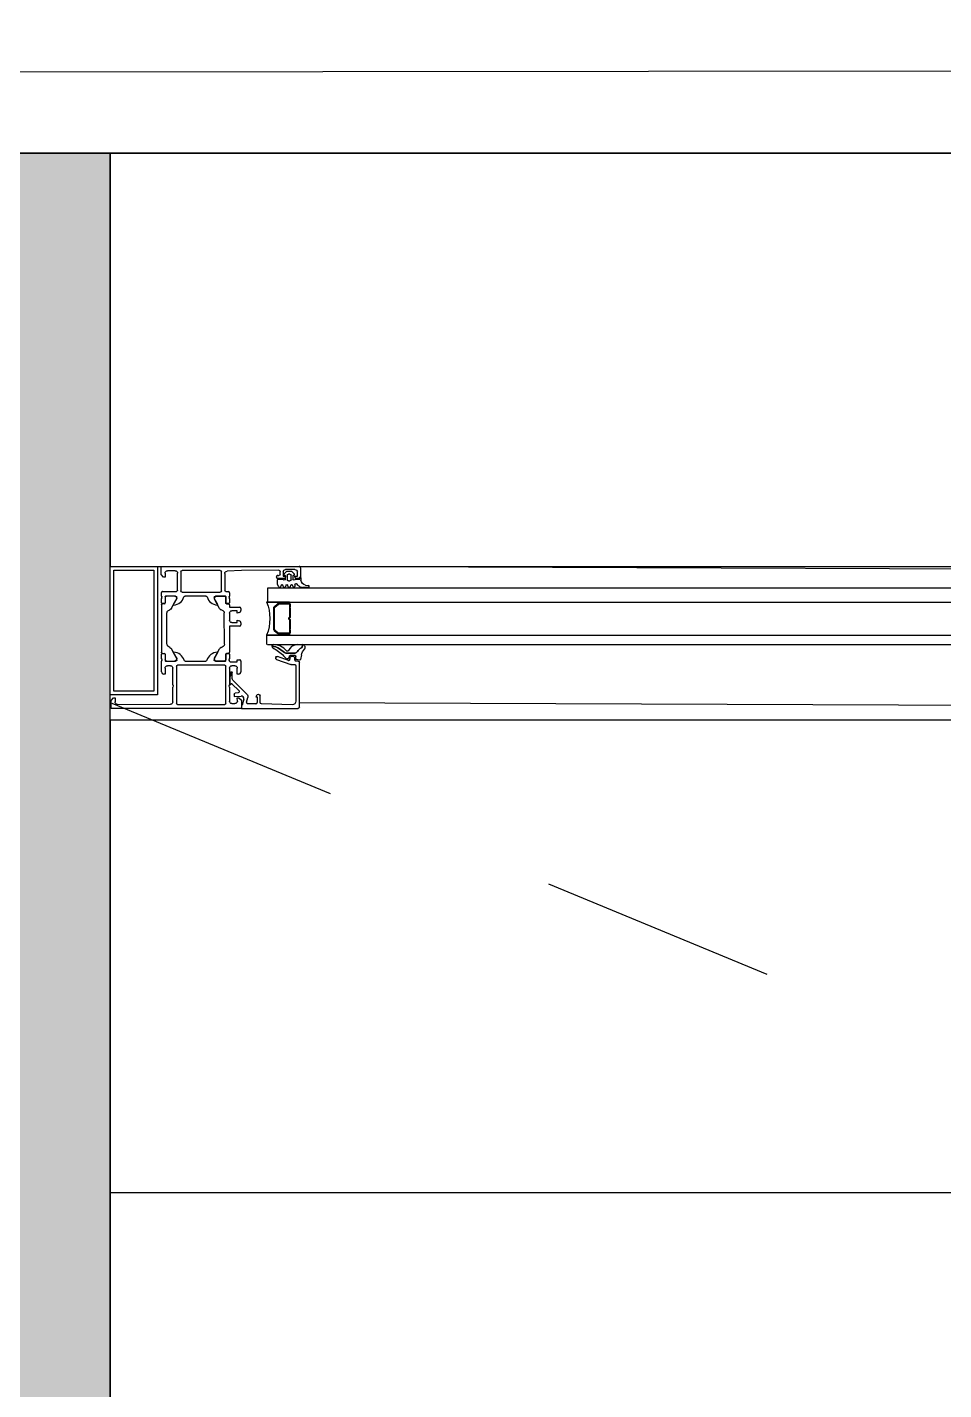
# Model space of a CAD drawing. Header units: metres. Extents: x 493 to 630, y -132 to -15.
# Drawn here: x 542.73 to 543.118, y -79.913 to -79.336 of the extents above; entities that cross this region are included whole.
import ezdxf

# ---------------------------------------------------------------- set-up
doc = ezdxf.new("R2010")
doc.units = ezdxf.units.M
doc.header["$MEASUREMENT"] = 0
doc.header["$PDMODE"] = 3
doc.linetypes.add('HIDDEN2', pattern=[0.1875, 0.125, -0.0625])
for name, color, linetype in [('a_caramida', 2, 'Continuous'), ('a_cote_50', 9, 'Continuous'), ('a_gipscarton', 41, 'Continuous'), ('a_pereti_hasuri', 253, 'Continuous'), ('a_punctat', 40, 'HIDDEN2'), ('a_sticla', 4, 'Continuous'), ('a_tamplarie_ferestre', 6, 'Continuous'), ('a_vederi', 74, 'Continuous'), ('a_vederi subtiri', 124, 'Continuous')]:
    doc.layers.add(name, color=color, linetype=linetype)
doc.layers.add('a_suprafete', color=7, linetype='Continuous', plot=False)
doc.styles.get("Standard").update_dxf_attribs({"font": 'ARIALN.TTF'})
doc.dimstyles.new('50 cote', dxfattribs={"dimtxt": 0.09, "dimasz": 0.06, "dimexe": 0, "dimexo": 0, "dimgap": 0.018, "dimtad": 1, "dimdec": 1, "dimlfac": 100, "dimrnd": 0.5, "dimdsep": 46, "dimtxsty": 'Standard', "dimblk": 'OBLIQUE', "dimcen": 0.00045, "dimclrd": 256, "dimclrt": 4, "dimadec": 1, "dimazin": 0, "dimtfac": 1, "dimtdec": 1, "dimtix": 1, "dimtofl": 0, "dimtmove": 0, "dimatfit": 3, "dimldrblk": 'OBLIQUE', "dimfxl": 0, "dimtolj": 1, "dimtzin": 0, "dimarcsym": 0})

# ---------------------------------------------------------------- blocks, each defined once
blk = doc.blocks.new('__4FAFA3F2_FC5C_44BB_A64D_ECB77A95FE74_')
at = {"layer": 'a_vederi subtiri'}
for p, q in [((-125.45, 67), (-125.45, 71)), ((-125.01, 71), (-125.01, 67)), ((-125.01, 66.81), (-125.01, 70.75)), ((-124.7, 66.81), (-124.7, 70.75)), ((-124.36, 71.5), (-123.26, 71.5)), ((-124.36, 71.14), (-119.03, 71.14)), ((-123.26, 71.5), (-123.04, 71.25)), ((-123.04, 71.25), (-122.83, 71.5)), ((-122.83, 71.5), (-118.89, 71.5)), ((-118.01, 71.5), (-114.08, 71.5)), ((-117.87, 71.14), (-112.54, 71.14)), ((-114.08, 71.5), (-113.86, 71.25)), ((-113.86, 71.25), (-113.64, 71.5)), ((-113.64, 71.5), (-112.54, 71.5)), ((-112.2, 70.75), (-112.2, 66.81)), ((-111.89, 67), (-111.89, 71)), ((-111.89, 70.75), (-111.89, 66.81)), ((-111.45, 71), (-111.45, 67)), ((-125.45, 61.5), (-125.45, 67)), ((-125.01, 67), (-125.01, 66.81)), ((-124.82, 66.28), (-123.45, 64.72)), ((-123.45, 64.72), (-124.82, 66.28)), ((-123.23, 64.97), (-124.6, 66.53)), ((-113.91, 64.86), (-122.99, 64.86)), ((-122.99, 64.5), (-113.91, 64.5)), ((-113.91, 64.5), (-122.99, 64.5)), ((-112.3, 66.53), (-113.67, 64.97)), ((-113.45, 64.72), (-112.08, 66.28)), ((-112.08, 66.28), (-113.45, 64.72)), ((-111.89, 66.81), (-111.89, 67)), ((-111.45, 67), (-111.45, 61.5))]:
    blk.add_line(p, q, dxfattribs=at)
at = {"layer": 'a_vederi subtiri', "extrusion": (2e-16, 2e-16, -1)}
for centre, radius, start, end in [((125.23, 71.03), 0.221, 352.37185, 187.62815), ((124.31, 70.79), 0.708, 356.44057, 85.93128), ((124.33, 70.77), 0.368, 356.44057, 85.93128), ((118.45, 71.68), 0.787, 223.03501, 316.96499), ((118.45, 71.76), 0.512, 210.75551, 329.24449), ((112.59, 70.79), 0.708, 94.06872, 183.55943), ((112.57, 70.77), 0.368, 94.06872, 183.55943), ((111.67, 71.03), 0.221, 352.37185, 187.62815), ((125.23, 66.97), 0.221, 172.37185, 7.62815), ((125.23, 66.97), 0.221, 172.37185, 7.62815), ((124.2, 66.8), 0.808, 319.63799, 0.51725), ((124.2, 66.8), 0.808, 319.63799, 0.51725), ((124.28, 66.81), 0.42, 319.63799, 0.51725), ((122.98, 65.12), 0.618, 270.77303, 319.8915), ((122.98, 65.12), 0.618, 270.77303, 319.8915), ((122.99, 65.18), 0.321, 270.77303, 319.8915), ((113.91, 65.18), 0.321, 220.1085, 269.22697), ((113.92, 65.12), 0.618, 220.1085, 269.22697), ((113.92, 65.12), 0.618, 220.1085, 269.22697), ((112.62, 66.81), 0.42, 179.48275, 220.36201), ((112.7, 66.8), 0.808, 179.48275, 220.36201), ((112.7, 66.8), 0.808, 179.48275, 220.36201), ((111.67, 66.97), 0.221, 172.37185, 7.62815), ((111.67, 66.97), 0.221, 172.37185, 7.62815), ((118.45, 44.3), 18.57, 67.85274, 112.14726)]:
    blk.add_arc(centre, radius, start, end, dxfattribs=at)
blk = doc.blocks.new('fvsdv')
at = {"layer": 'a_tamplarie_ferestre', "extrusion": (0, -1.5e-15, -1)}
blk.add_line((616.66148, -334.52871), (616.63741, -334.52871), dxfattribs=at)
at = {"layer": 'a_tamplarie_ferestre', "extrusion": (-2e-16, -2.00063e-16, -1)}
for points in [[(-616.63648, -334.46921), (-616.63648, -334.47321)], [(-616.69378, -334.47151), (-616.69378, -334.47321), (-616.69438, -334.47321), (-616.69548, -334.47211), (-616.69548, -334.46871), (-616.63698, -334.46871)], [(-616.63878, -334.47001), (-616.64278, -334.47001)], [(-616.64558, -334.47031), (-616.66148, -334.47031), (-616.66754, -334.47066)], [(-616.67038, -334.47031), (-616.68658, -334.47031)], [(-616.63698, -334.47371), (-616.63828, -334.47371)], [(-616.63878, -334.47321), (-616.63878, -334.47271), (-616.63778, -334.47271), (-616.63778, -334.47101)], [(-616.64378, -334.47101), (-616.64378, -334.47271), (-616.64278, -334.47271), (-616.64278, -334.47321)], [(-616.64328, -334.47371), (-616.64608, -334.47371)], [(-616.64508, -334.47201), (-616.64508, -334.47081)], [(-616.64608, -334.47251), (-616.64558, -334.47251)], [(-616.64658, -334.47321), (-616.64658, -334.47301)], [(-616.66848, -334.47166), (-616.66848, -334.47881)], [(-616.66988, -334.47901), (-616.66988, -334.47081)], [(-616.68708, -334.47081), (-616.68708, -334.47901)], [(-616.68848, -334.47871), (-616.68848, -334.47151)], [(-616.68948, -334.47051), (-616.69278, -334.47051)], [(-616.66648, -334.47981), (-616.66648, -334.48121)], [(-616.66668, -334.48149), (-616.66668, -334.48194)], [(-616.66798, -334.47931), (-616.66698, -334.47931)], [(-616.66806, -334.48409), (-616.66806, -334.48133)], [(-616.66809, -334.48172), (-616.66809, -334.48412)], [(-616.66818, -334.48121), (-616.67248, -334.48121)], [(-616.67207, -334.48122), (-616.66859, -334.48122)], [(-616.68658, -334.47951), (-616.67038, -334.47951)], [(-616.67298, -334.48171), (-616.67298, -334.48241), (-616.6716, -334.48481)], [(-616.67648, -334.48121), (-616.68528, -334.48121)], [(-616.69016, -334.48481), (-616.68878, -334.48241), (-616.68878, -334.48171)], [(-616.69478, -334.47921), (-616.68898, -334.47921)], [(-616.68928, -334.48121), (-616.69358, -334.48121)], [(-616.6897, -334.48122), (-616.69317, -334.48122)], [(-616.69367, -334.48172), (-616.69367, -334.48412)], [(-616.6937, -334.48133), (-616.6937, -334.48409)], [(-616.69508, -334.48194), (-616.69508, -334.48149)], [(-616.69528, -334.48121), (-616.69528, -334.47971)], [(-616.66168, -334.48641), (-616.66168, -334.48724)], [(-616.66648, -334.48492), (-616.66648, -334.48591), (-616.66218, -334.48591)], [(-616.66242, -334.48821), (-616.66318, -334.48841), (-616.66318, -334.48741), (-616.66548, -334.48741)], [(-616.66648, -334.48221), (-616.66648, -334.48409)], [(-616.66678, -334.48439), (-616.66776, -334.48439)], [(-616.66779, -334.48442), (-616.66698, -334.48442)], [(-616.66919, -334.48746), (-616.67008, -334.48696)], [(-616.67067, -334.48639), (-616.67277, -334.48275)], [(-616.69109, -334.48638), (-616.689, -334.48275)], [(-616.69258, -334.48746), (-616.69169, -334.48696)], [(-616.69397, -334.48442), (-616.69478, -334.48442)], [(-616.694, -334.48439), (-616.69498, -334.48439)], [(-616.69528, -334.48409), (-616.69528, -334.48221)], [(-616.69528, -334.48492), (-616.69528, -334.505)], [(-616.66168, -334.49258), (-616.66168, -334.49341)], [(-616.66548, -334.49241), (-616.66318, -334.49241), (-616.66318, -334.49141), (-616.66242, -334.49162)], [(-616.66648, -334.48841), (-616.66648, -334.49141)], [(-616.66868, -334.5016), (-616.66868, -334.48833)], [(-616.69308, -334.5016), (-616.69308, -334.48833)], [(-616.66218, -334.49391), (-616.66648, -334.49391), (-616.66648, -334.505)], [(-616.67008, -334.50297), (-616.66919, -334.50247)], [(-616.67277, -334.50717), (-616.67067, -334.50354)], [(-616.67175, -334.50492), (-616.67171, -334.50491)], [(-616.689, -334.50717), (-616.69109, -334.50354)], [(-616.69169, -334.50297), (-616.69258, -334.50246)], [(-616.66168, -334.50871), (-616.66168, -334.51321)], [(-616.66618, -334.50901), (-616.66318, -334.50901), (-616.66318, -334.50821), (-616.66218, -334.50821)], [(-616.66648, -334.50583), (-616.66648, -334.50771)], [(-616.66668, -334.50799), (-616.66668, -334.50844)], [(-616.66776, -334.50553), (-616.66678, -334.50553)], [(-616.66698, -334.5055), (-616.66779, -334.5055)], [(-616.66806, -334.50859), (-616.66806, -334.50583)], [(-616.66809, -334.5058), (-616.66809, -334.5082)], [(-616.67248, -334.50871), (-616.66818, -334.50871)], [(-616.66848, -334.51041), (-616.68848, -334.51041)], [(-616.66859, -334.5087), (-616.67207, -334.5087)], [(-616.67159, -334.50511), (-616.67298, -334.50751), (-616.67298, -334.50821)], [(-616.68526, -334.50871), (-616.67652, -334.50871)], [(-616.68878, -334.50821), (-616.68878, -334.50751), (-616.69016, -334.50512)], [(-616.69358, -334.50871), (-616.68928, -334.50871)], [(-616.69316, -334.5087), (-616.6897, -334.5087)], [(-616.69367, -334.5058), (-616.69367, -334.5082)], [(-616.6937, -334.50583), (-616.6937, -334.50859)], [(-616.69478, -334.5055), (-616.69397, -334.5055)], [(-616.69498, -334.50553), (-616.694, -334.50553)], [(-616.69508, -334.50844), (-616.69508, -334.50799)], [(-616.69528, -334.50771), (-616.69528, -334.50583)], [(-616.69528, -334.51321), (-616.69528, -334.50871)], [(-616.66268, -334.51421), (-616.66318, -334.51421), (-616.66318, -334.51171)], [(-616.66418, -334.51071), (-616.66548, -334.51071)], [(-616.66648, -334.51171), (-616.66648, -334.51871)], [(-616.66798, -334.52661), (-616.66798, -334.51091)], [(-616.68898, -334.51091), (-616.68898, -334.52661)], [(-616.69048, -334.51871), (-616.69048, -334.51171)], [(-616.69148, -334.51071), (-616.69278, -334.51071)], [(-616.69378, -334.51171), (-616.69378, -334.51421), (-616.69428, -334.51421)], [(-616.66648, -334.51971), (-616.66648, -334.52571)], [(-616.69048, -334.52601), (-616.69048, -334.51971)], [(-616.66318, -334.52571), (-616.66318, -334.52421), (-616.66258, -334.52421), (-616.66148, -334.52531), (-616.66148, -334.52871), (-616.71664, -334.52872), (-616.71664, -334.52532), (-616.71554, -334.52422), (-616.71494, -334.52422), (-616.71494, -334.52602)], [(-616.66548, -334.52671), (-616.66418, -334.52671)], [(-616.68848, -334.52711), (-616.66848, -334.52711)], [(-616.71394, -334.52702), (-616.69148, -334.52701)]]:
    blk.add_lwpolyline(points, dxfattribs=at)
at = {"layer": 'a_tamplarie_ferestre'}
for points in [[(616.69698, -334.52293), (616.71698, -334.52293), (616.71698, -334.46872), (616.69698, -334.46872)], [(616.69848, -334.52143), (616.71548, -334.52143), (616.71548, -334.47022), (616.69848, -334.47022)]]:
    blk.add_lwpolyline(points, close=True, dxfattribs=at)
at = {"layer": 'a_tamplarie_ferestre', "extrusion": (0, -1.5e-15, -1)}
for points in [[(-616.63691, -334.52825), (-616.63691, -334.50921)], [(-616.63741, -334.50871), (-616.63841, -334.50871)], [(-616.63891, -334.50821), (-616.63891, -334.50721)], [(-616.63941, -334.50671), (-616.64041, -334.50671)], [(-616.64658, -334.508), (-616.64059, -334.51018)], [(-616.64091, -334.50721), (-616.64091, -334.50797)], [(-616.64158, -334.50844), (-616.64624, -334.50674)], [(-616.64691, -334.50721), (-616.64691, -334.50753)], [(-616.6659, -334.51352), (-616.6659, -334.51464)], [(-616.6663, -334.51535), (-616.6663, -334.51864)], [(-616.65503, -334.52322), (-616.6554, -334.52385), (-616.6548, -334.52385), (-616.6548, -334.52625)], [(-616.6553, -334.52675), (-616.65882, -334.52675)], [(-616.65931, -334.52612), (-616.65879, -334.52418)], [(-616.66049, -334.52476), (-616.6612, -334.52738)], [(-616.66439, -334.52376), (-616.66154, -334.52351)], [(-616.6645, -334.52272), (-616.6645, -334.52366)]]:
    blk.add_lwpolyline(points, dxfattribs=at)
for points in [[(-616.64042, -334.51021), (-616.63891, -334.51021, -0.414205), (-616.63841, -334.51071), (-616.63841, -334.52568, -0.426752), (-616.63998, -334.52718), (-616.65302, -334.52677, -0.401735), (-616.6535, -334.52627), (-616.6535, -334.52344)], [(-616.65918, -334.52273), (-616.66481, -334.5171, -0.198912), (-616.6654, -334.51568), (-616.6654, -334.51352)], [(-616.66612, -334.51871), (-616.66578, -334.51832, -0.49304), (-616.66546, -334.51828), (-616.66247, -334.52127, -0.637079), (-616.66278, -334.52212), (-616.66404, -334.52222)]]:
    blk.add_lwpolyline(points, format="xyb", dxfattribs=at)
at = {"layer": 'a_tamplarie_ferestre', "extrusion": (-2e-16, -2.00063e-16, -1)}
for centre, radius, start, end in [((-616.63698, -334.46921), 0.0005, 359.99958, 90.00042), ((-616.63698, -334.47321), 0.0005, 269.99958, 0.00042), ((-616.63828, -334.47321), 0.0005, 179.99418, 270.00232), ((-616.64328, -334.47321), 0.0005, 270.00558, 359.99442), ((-616.64608, -334.47301), 0.0005, 89.99852, 180.00148), ((-616.64608, -334.47321), 0.0005, 179.99842, 270.00158), ((-616.66698, -334.47981), 0.0005, 0, 90), ((-616.66859, -334.48172), 0.0005, 0.00218, 90.00278), ((-616.67124, -334.48004), 0.005, 197.747, 264.37742), ((-616.67193, -334.48221), 0.001, 98.18409, 212.7295), ((-616.69052, -334.48004), 0.005, 275.62258, 342.253), ((-616.69478, -334.47971), 0.0005, 89.99842, 180.00158), ((-616.66218, -334.48641), 0.0005, 0.0034, 89.99747), ((-616.66268, -334.48724), 0.001, 285.0628, 359.95479), ((-616.66678, -334.48409), 0.0003, 270, 0), ((-616.66698, -334.48492), 0.0005, 0.00248, 90.00248), ((-616.66776, -334.48409), 0.0003, 180, 270), ((-616.66937, -334.48564), 0.0015, 210.00248, 242.00823), ((-616.67172, -334.48487), 0.000138, 264.37742, 30), ((-616.69004, -334.48487), 0.000138, 150, 275.62258), ((-616.69208, -334.48833), 0.001, 119.99988, 179.99995), ((-616.69397, -334.48412), 0.0003, 270, 0), ((-616.694, -334.48409), 0.0003, 270, 0), ((-616.69498, -334.48409), 0.0003, 180, 270), ((-616.66268, -334.49258), 0.001, 0.03518, 74.94894), ((-616.66218, -334.49341), 0.0005, 270.00168, 359.99744), ((-616.66937, -334.50429), 0.0015, 117.99673, 150.00248), ((-616.67172, -334.50505), 0.000139, 335.93973, 86.61317), ((-616.67135, -334.50982), 0.00492, 94.73684, 162.71045), ((-616.69041, -334.50978), 0.00488, 16.9544, 85.66035), ((-616.69005, -334.50505), 0.000137, 85.66035, 209.99992), ((-616.69208, -334.5016), 0.001, 180.00005, 240.00012), ((-616.66218, -334.50871), 0.0005, 359.99735, 90.00352), ((-616.66698, -334.505), 0.0005, 270.00248, 0.00248), ((-616.66678, -334.50583), 0.0003, 0, 90), ((-616.66776, -334.50583), 0.0003, 90, 180), ((-616.66859, -334.5082), 0.0005, 270.00218, 0.00278), ((-616.67193, -334.50771), 0.001, 147.27546, 261.82087), ((-616.69397, -334.5058), 0.0003, 0, 90), ((-616.694, -334.50583), 0.0003, 0, 90), ((-616.69498, -334.50583), 0.0003, 90, 180), ((-616.66268, -334.51321), 0.001, 270.00501, 359.99499), ((-616.69428, -334.51321), 0.001, 180.00197, 269.99803)]:
    blk.add_arc(centre, radius, start, end, dxfattribs=at)
at = {"layer": 'a_tamplarie_ferestre'}
for centre, radius, start, end in [((616.63878, -334.47101), 0.001, 90.00248, 179.99753), ((616.64278, -334.47101), 0.001, 359.99729, 90.00096), ((616.64558, -334.47081), 0.0005, 89.99958, 180.00043), ((616.67038, -334.47081), 0.0005, 90, 180), ((616.68658, -334.47081), 0.0005, 0, 90), ((616.64558, -334.47201), 0.0005, 180.00031, 269.99969), ((616.66748, -334.47166), 0.001, 359.99933, 86.73072), ((616.68948, -334.47151), 0.001, 90.00114, 179.99887), ((616.69278, -334.47151), 0.001, 359.99822, 90.00178), ((616.6664, -334.48148), 0.000279, 358.83541, 73.58012), ((616.66798, -334.47881), 0.0005, 270, 0), ((616.66818, -334.48133), 0.00012, 90, 180), ((616.67038, -334.47901), 0.0005, 180, 270), ((616.67248, -334.48171), 0.0005, 0, 90), ((616.67648, -334.48171), 0.0005, 90, 162.253), ((616.68528, -334.48171), 0.0005, 17.747, 90), ((616.68658, -334.47901), 0.0005, 270, 0), ((616.68898, -334.47871), 0.0005, 179.99958, 270.00042), ((616.68928, -334.48171), 0.0005, 90, 180), ((616.68984, -334.48221), 0.001, 98.18161, 212.72702), ((616.69317, -334.48172), 0.0005, 359.9997, 90.0003), ((616.69358, -334.48133), 0.00012, 0, 90), ((616.69536, -334.48148), 0.000279, 106.41988, 181.16459), ((616.66548, -334.48841), 0.001, 359.99852, 90.00191), ((616.6664, -334.48195), 0.000279, 286.42459, 1.16287), ((616.66779, -334.48412), 0.0003, 269.99752, 359.99752), ((616.66968, -334.48833), 0.001, 119.30387, 179.99752), ((616.69239, -334.48563), 0.0015, 210, 242.00575), ((616.69478, -334.48492), 0.0005, 359.99969, 90.00031), ((616.69536, -334.48195), 0.000279, 178.83713, 253.57541), ((616.66548, -334.49141), 0.001, 270.0063, 359.99326), ((616.66968, -334.5016), 0.001, 179.99752, 240.69117), ((616.69239, -334.50429), 0.0015, 117.99425, 150), ((616.63741, -334.50921), 0.0005, 90.00115, 179.99906), ((616.63941, -334.50721), 0.0005, 90.0007, 179.99952), ((616.64041, -334.50721), 0.0005, 0.00089, 89.99911), ((616.64042, -334.50971), 0.0005, 270, 290.01025), ((616.64641, -334.50721), 0.0005, 0, 110.01142), ((616.64641, -334.50753), 0.0005, 290.01025, 0), ((616.66618, -334.50871), 0.0003, 270.02914, 359.97436), ((616.6664, -334.50798), 0.000279, 358.83713, 73.57541), ((616.6664, -334.50845), 0.000279, 286.41988, 1.16459), ((616.66779, -334.5058), 0.0003, 359.99752, 89.99752), ((616.66848, -334.51091), 0.0005, 90.00031, 179.99969), ((616.66818, -334.50859), 0.00012, 180, 270.0001), ((616.67248, -334.50821), 0.0005, 269.99852, 0.0006), ((616.67652, -334.50821), 0.0005, 197.28955, 270), ((616.68526, -334.50821), 0.0005, 270, 343.0456), ((616.68848, -334.51091), 0.0005, 0.00031, 89.99969), ((616.68928, -334.50821), 0.0005, 179.9994, 270.00148), ((616.68984, -334.50771), 0.001, 147.27298, 261.81839), ((616.69317, -334.5082), 0.000505, 269.43243, 359.43303), ((616.69358, -334.50859), 0.00012, 269.9999, 0), ((616.69478, -334.505), 0.0005, 269.99969, 0.00031), ((616.69536, -334.50798), 0.000279, 106.42459, 181.16287), ((616.69536, -334.50845), 0.000279, 178.83541, 253.58012), ((616.66418, -334.51171), 0.001, 90.00501, 179.99499), ((616.66565, -334.5135), 0.00025, 356.4446, 183.5554), ((616.66548, -334.51171), 0.001, 0.00337, 89.99663), ((616.66598, -334.51534), 0.000319, 358.96375, 59.24615), ((616.69148, -334.51171), 0.001, 89.99822, 180.00178), ((616.69278, -334.51171), 0.001, 0.00108, 89.99881), ((616.6662, -334.51864), 0.0001, 222.14405, 0), ((616.66596, -334.51921), 0.000725, 316.38842, 43.61158), ((616.69101, -334.51921), 0.000725, 136.39586, 223.60414), ((616.6543, -334.52356), 0.000809, 25.0969, 171.18062), ((616.66024, -334.52379), 0.0015, 134.99921, 194.9998), ((616.66418, -334.52571), 0.001, 180.00538, 269.99505), ((616.664, -334.52272), 0.0005, 0.00017, 85.00023), ((616.6644, -334.52366), 0.0001, 264.94662, 0), ((616.66548, -334.52571), 0.001, 270.00314, 359.9973), ((616.66848, -334.52661), 0.0005, 180.00031, 269.99969), ((616.68848, -334.52661), 0.0005, 270.00031, 359.99969), ((616.69148, -334.52601), 0.001, 180.00035, 269.99965), ((616.71394, -334.52602), 0.001, 270.00332, 359.99679), ((616.63741, -334.52821), 0.0005, 180.00022, 269.99969)]:
    blk.add_arc(centre, radius, start, end, dxfattribs=at)
at = {"layer": 'a_tamplarie_ferestre', "extrusion": (0, -1.5e-15, -1)}
for centre, radius, start, end in [((-616.63841, -334.50821), 0.0005, 179.99978, 270.00022), ((-616.64141, -334.50797), 0.0005, 250.0616, 359.95715), ((-616.6664, -334.51464), 0.0005, 300.75385, 0.00001), ((-616.6553, -334.52625), 0.0005, 269.99988, 0.00032), ((-616.65882, -334.52625), 0.0005, 165.0007, 269.99714), ((-616.66146, -334.5245), 0.001, 344.99983, 95.00009), ((-616.66168, -334.52725), 0.0005, 293.2396, 344.99551)]:
    blk.add_arc(centre, radius, start, end, dxfattribs=at)
at = {"layer": 'a_vederi subtiri'}
blk.add_line((616.65079, -334.49771), (616.65079, -334.50171), dxfattribs=at)
at = {"layer": 'a_vederi subtiri', "extrusion": (-2e-16, -3.00063e-16, -1)}
for points in [[(-616.63633, -334.47351), (-616.63626, -334.47448)], [(-616.63863, -334.47401), (-616.63673, -334.47401), (-616.63673, -334.47311)], [(-616.63736, -334.47674), (-616.63796, -334.47608)], [(-616.64006, -334.47086), (-616.63902, -334.4719)], [(-616.63963, -334.4727), (-616.63963, -334.47401)], [(-616.64205, -334.47071), (-616.64041, -334.47071)], [(-616.64043, -334.47431), (-616.64043, -334.47241)], [(-616.64093, -334.47191), (-616.64153, -334.47191)], [(-616.64153, -334.47481), (-616.64093, -334.47481)], [(-616.64203, -334.47241), (-616.64203, -334.47431)], [(-616.64345, -334.4719), (-616.64241, -334.47086)], [(-616.64283, -334.47401), (-616.64283, -334.4727)], [(-616.64593, -334.47401), (-616.64383, -334.47401)], [(-616.64557, -334.47733), (-616.64623, -334.47631), (-616.64623, -334.47431)], [(-616.63319, -334.47751), (-616.63559, -334.47751)], [(-616.63428, -334.47653), (-616.6332, -334.47666)], [(-616.63883, -334.47641), (-616.63883, -334.4771)], [(-616.63961, -334.47724), (-616.63986, -334.47658)], [(-616.64061, -334.47658), (-616.64086, -334.47724)], [(-616.64161, -334.47724), (-616.64186, -334.47658)], [(-616.64261, -334.47658), (-616.64286, -334.47724)], [(-616.64361, -334.47724), (-616.64386, -334.47658)], [(-616.64461, -334.47658), (-616.64486, -334.47725)]]:
    blk.add_lwpolyline(points, dxfattribs=at)
at = {"layer": 'a_vederi subtiri'}
for points in [[(616.63553, -334.50176), (616.63555, -334.50225)], [(616.63555, -334.50226), (616.63553, -334.50177)], [(616.63764, -334.50176), (616.63558, -334.50176)], [(616.64327, -334.50511), (616.64536, -334.50355)], [(616.64536, -334.50356), (616.64327, -334.50511)], [(616.63606, -334.5061), (616.6365, -334.50803)], [(616.63686, -334.50826), (616.63825, -334.50799)], [(616.63849, -334.50765), (616.63838, -334.50675)], [(616.64267, -334.50531), (616.63864, -334.50531)], [(616.63864, -334.50531), (616.64267, -334.50531)], [(616.63867, -334.50641), (616.64087, -334.50641)], [(616.64115, -334.50661), (616.64152, -334.50762)], [(616.6418, -334.50781), (616.64205, -334.50781)]]:
    blk.add_lwpolyline(points, dxfattribs=at)
for centre, radius, start, end in [((616.63401, -334.4743), 0.00225, 276.72175, 355.40115), ((616.63833, -334.47641), 0.0005, 0.05782, 137.96206), ((616.63913, -334.47401), 0.0005, 180.05663, 359.94337), ((616.63933, -334.4727), 0.0003, 0, 99.73965), ((616.64093, -334.47241), 0.0005, 90.02048, 179.97952), ((616.64093, -334.47431), 0.0005, 180.01634, 269.98366), ((616.64153, -334.47241), 0.0005, 0.01964, 89.98036), ((616.64153, -334.47431), 0.0005, 269.99969, 0.00031), ((616.64313, -334.4727), 0.0003, 80.26203, 180), ((616.64333, -334.47401), 0.0005, 180.05659, 359.94341), ((616.64023, -334.47673), 0.0004, 20.9654, 159.0346), ((616.64223, -334.47673), 0.0004, 20.9654, 159.0346), ((616.64423, -334.47673), 0.0004, 20.9654, 159.0346), ((616.63111, -334.50723), 0.00508, 12.85188, 43.55871), ((616.63655, -334.50221), 0.001, 182.725, 242.2797), ((616.63422, -334.50663), 0.004, 29.32869, 62.2797), ((616.63864, -334.50431), 0.001, 201.39645, 270), ((616.64204, -334.5041), 0.000476, 197.91606, 321.43148), ((616.65548, -334.51773), 0.01634, 116.73936, 136.44887), ((616.64897, -334.50847), 0.0061, 93.39751, 126.30317), ((616.63867, -334.50671), 0.0003, 90, 187.20768), ((616.64087, -334.50671), 0.0003, 19.99984, 90), ((616.64267, -334.50431), 0.001, 270, 307.01547)]:
    blk.add_arc(centre, radius, start, end, dxfattribs=at)
at = {"layer": 'a_vederi subtiri', "extrusion": (-2e-16, -3.00063e-16, -1)}
for centre, radius, start, end in [((-616.63673, -334.47351), 0.000399, 359.9047, 90.0953), ((-616.63923, -334.47211), 0.0003, 260.26035, 44.8904), ((-616.64041, -334.47121), 0.0005, 45.00011, 90), ((-616.64205, -334.47121), 0.0005, 90, 134.99989), ((-616.64324, -334.47211), 0.0003, 135.11132, 279.73797), ((-616.64594, -334.47431), 0.000299, 89.76963, 180.23037), ((-616.6332, -334.47708), 0.000426, 270.20371, 90.87281), ((-616.63559, -334.47511), 0.0024, 222.67354, 270), ((-616.63923, -334.4771), 0.0004, 200.9654, 0), ((-616.64123, -334.4771), 0.0004, 200.9654, 339.0346), ((-616.64323, -334.4771), 0.0004, 200.9654, 339.0346), ((-616.64524, -334.47711), 0.0004, 213.17476, 339.0346)]:
    blk.add_arc(centre, radius, start, end, dxfattribs=at)
at = {"layer": 'a_vederi subtiri', "extrusion": (3.62955e-27, -6.27398e-20, -1)}
for centre, radius, start, end in [((-616.63562, -334.50292), 0.00116, 315.56928, 85.46842), ((-616.63562, -334.50291), 0.00116, 85.46842, 88.24774), ((-616.63655, -334.50221), 0.001, 297.7203, 357.275), ((-616.63422, -334.50664), 0.004, 117.7203, 150.67131), ((-616.63764, -334.50476), 0.003, 89.98311, 102.01382), ((-616.63864, -334.50431), 0.001, 270, 338.60355), ((-616.63781, -334.50593), 0.00413, 96.35686, 155.88354), ((-616.64787, -334.50875), 0.00699, 38.56852, 90.33264), ((-616.64897, -334.50848), 0.0061, 53.69683, 86.60249), ((-616.64792, -334.50246), 0.000698, 89.60247, 173.54748), ((-616.64792, -334.50246), 0.000698, 173.54748, 253.05884), ((-616.63679, -334.50796), 0.0003, 257.64351, 347.23477), ((-616.63819, -334.50769), 0.0003, 171.88201, 259.00591), ((-616.6418, -334.50751), 0.0003, 270, 340.01256), ((-616.64205, -334.50751), 0.0003, 230.99177, 270), ((-616.6328, -334.49609), 0.015, 223.77188, 230.99177), ((-616.64267, -334.50431), 0.001, 232.98453, 270)]:
    blk.add_arc(centre, radius, start, end, dxfattribs=at)
at = {"xscale": -0.001000000000008328, "yscale": 0.001000000000008328, "zscale": 0.001000000000008328, "rotation": 90}
blk.add_blockref('__4FAFA3F2_FC5C_44BB_A64D_ECB77A95FE74_', (616.71229, -334.60916), dxfattribs=at)
blk = doc.blocks.new('tampalrie subsol')
at = {"layer": 'a_punctat', "ltscale": 0.5}
blk.add_line((542.76548, -79.62232), (543.46294, -79.91089), dxfattribs=at)
at = {"layer": 'a_sticla'}
blk.add_lwpolyline([(542.83133, -79.57966), (543.47403, -79.57966), (543.47403, -79.57366), (542.83133, -79.57366)], close=True, dxfattribs=at)
blk.add_lwpolyline([(542.83133, -79.59366), (543.47403, -79.59366), (543.47403, -79.59766), (542.83133, -79.59766)], dxfattribs=at)
at = {"layer": 'a_vederi subtiri'}
blk.add_line((543.46012, -79.56692), (542.8451, -79.56456), dxfattribs=at)
blk.add_lwpolyline([(543.46065, -79.6247), (542.84474, -79.6223)], dxfattribs=at)
at = {"layer": 'a_gipscarton', "xscale": -0.9999999999999994, "rotation": 0.003345939206260695}
blk.add_blockref('fvsdv', (1159.46224, 254.94016), dxfattribs=at)
blk = doc.blocks.new('_Oblique')
at = {"color": 0, "linetype": 'ByBlock', "lineweight": -2}
blk.add_line((-0.5, -0.5), (0.5, 0.5), dxfattribs=at)
blk = doc.blocks.new('*D1152')
at = {"layer": 'a_cote_50', "lineweight": -2, "ltscale": 0.3}
blk.add_line((-15.8223, -53.43391), (-14.3023, -53.43391), dxfattribs=at)
at = {"layer": 'Defpoints', "color": 0, "ltscale": 0.3}
for p in [(-14.3023, -53.43391), (-15.8223, -53.66936), (-14.3023, -53.66936)]:
    blk.add_point(p, dxfattribs=at)
at = {"layer": 'a_cote_50', "lineweight": -2, "ltscale": 0.3, "xscale": 0.06, "yscale": 0.06, "zscale": 0.06}
for p, rotation in [((-15.8223, -53.43391), 179.9999999999994), ((-14.3023, -53.43391), 359.9999999999994)]:
    blk.add_blockref('_Oblique', p, dxfattribs=dict(at, rotation=rotation))
at = {"layer": 'a_cote_50', "color": 4, "ltscale": 0.3, "insert": (-15.0623, -53.36996), "char_height": 0.09, "attachment_point": 5}
blk.add_mtext('\\A1;152', dxfattribs=at)
blk = doc.blocks.new('*D1153')
at = {"layer": 'a_cote_50', "lineweight": -2, "ltscale": 0.3}
blk.add_line((-14.3023, -53.43391), (-12.8223, -53.43391), dxfattribs=at)
at = {"layer": 'Defpoints', "color": 0, "ltscale": 0.3}
for p in [(-12.8223, -53.43391), (-14.3023, -53.66936), (-12.8223, -53.66936)]:
    blk.add_point(p, dxfattribs=at)
at = {"layer": 'a_cote_50', "lineweight": -2, "ltscale": 0.3, "xscale": 0.06, "yscale": 0.06, "zscale": 0.06}
for p, rotation in [((-14.3023, -53.43391), 179.9999999999994), ((-12.8223, -53.43391), 359.9999999999994)]:
    blk.add_blockref('_Oblique', p, dxfattribs=dict(at, rotation=rotation))
at = {"layer": 'a_cote_50', "color": 4, "ltscale": 0.3, "insert": (-13.5623, -53.36996), "char_height": 0.09, "attachment_point": 5}
blk.add_mtext('\\A1;148', dxfattribs=at)
blk = doc.blocks.new('COTE EXY')
at = {"layer": 'a_cote_50', "ltscale": 0.3}
for base, p1, p2, picture, middle in [((-14.3023, -53.43391), (-15.8223, -53.66936), (-14.3023, -53.66936), '*D1152', (-15.0623, -53.36996)), ((-12.8223, -53.43391), (-14.3023, -53.66936), (-12.8223, -53.66936), '*D1153', (-13.5623, -53.36996))]:
    dim = blk.add_linear_dim(base=base, p1=p1, p2=p2, angle=180, dimstyle='50 cote', override={"dimtmove": 1}, dxfattribs=at)
    dim.commit()
    dim.dimension.update_dxf_attribs({"geometry": picture, "text_midpoint": middle})

msp = doc.modelspace()

# ---------------------------------------------------------------- hatches: boundary and pattern name
at = {"layer": 'a_pereti_hasuri', "ltscale": 0.3}
h = msp.add_hatch(dxfattribs=at)
h.set_pattern_fill('ANSI33', color=256, scale=0.25, style=0)
h.set_pattern_definition([(45, (-4876.954644, 8292.469365), (-0.04419417382, 0.04419417382), []), (45, (-4876.91045, 8292.469365), (-0.04419417382, 0.04419417382), [0.03125, -0.015625])])
h.paths.add_polyline_path([(542.76479, -80.13958), (542.76479, -79.38958), (541.24479, -79.38958), (541.24479, -80.13958)])
h.paths.add_polyline_path([(545.77479, -80.13958), (545.77479, -79.38958), (544.24479, -79.38958), (544.24479, -80.13958)], flags=17)
h.paths.add_polyline_path([(543.42479, -84.31958), (543.42479, -84.08958), (547.84479, -84.08958), (547.84479, -80.13958), (547.25479, -80.13958), (547.25479, -79.38958), (548.26512, -79.38958), (548.26532, -80.14958), (548.15532, -80.14958), (548.15532, -84.08958), (549.00532, -84.08958), (549.00532, -84.57708), (548.23532, -84.57708), (548.23532, -84.71958), (547.48332, -84.71958), (547.48332, -84.32958), (545.08332, -84.32958), (545.08332, -84.58958), (544.60332, -84.58958), (544.60332, -84.31958)])

# ---------------------------------------------------------------- linework, layer by layer
at = {"layer": 'a_caramida', "ltscale": 0.3}
msp.add_lwpolyline([(542.76479, -80.13958), (542.76479, -79.38958), (541.24479, -79.38958), (541.24479, -80.13958)], close=True, dxfattribs=at)
at = {"layer": 'a_cote_50', "ltscale": 0.3}
for points in [[(504.21498, -79.38958), (553.78512, -79.38958), (553.78512, -72.77758), (553.58512, -72.77758), (553.58512, -64.02958), (552.42761, -64.02958), (552.42761, -58.35058), (560.13512, -58.35058), (560.13512, -51.31658), (557.29604, -51.3164), (557.26248, -41.09139)], [(506.12025, -92.79458), (504.21498, -79.38958), (553.78493, -79.34534)]]:
    msp.add_lwpolyline(points, dxfattribs=at)
at = {"layer": 'a_cote_50', "color": 242, "ltscale": 0.3}
msp.add_lwpolyline([(568.74532, -92.79458), (568.74532, -83.06458), (553.78532, -83.06458), (553.78497, -79.38958), (504.21498, -79.38958), (506.12025, -92.79458)], close=True, dxfattribs=at)
at = {"layer": 'a_punctat', "ltscale": 0.5}
msp.add_lwpolyline([(544.24479, -79.82958), (544.24479, -79.82958), (542.76479, -79.82958)], dxfattribs=at)
at = {"layer": 'a_suprafete', "ltscale": 0.3}
msp.add_lwpolyline([(547.84479, -80.13958), (547.25479, -80.13958), (547.25479, -79.82958), (545.77479, -79.82958), (545.77479, -80.13958), (544.24479, -80.13958), (544.24479, -79.82958), (542.76479, -79.82958), (542.76479, -80.13958), (541.24479, -80.13958), (541.24479, -79.82958), (539.76479, -79.82958), (539.76479, -80.13958), (539.24479, -80.13958), (539.24479, -84.08958), (542.54479, -84.08958), (542.54479, -84.31958), (543.42479, -84.31958), (543.42479, -84.08958), (547.84479, -84.08958)], close=True, dxfattribs=at)
at = {"layer": 'a_vederi', "ltscale": 0.3}
for points in [[(544.24479, -79.56458), (544.24479, -79.38958), (544.34479, -79.38958), (544.34479, -79.28958), (542.76479, -79.28958), (542.66479, -79.28958), (542.66479, -79.38958), (542.76479, -79.38958), (542.76479, -79.56458)], [(542.76479, -80.13958), (542.73479, -80.13958), (542.73479, -80.15958), (544.24479, -80.15958), (544.27479, -80.15958), (544.27479, -80.13958), (544.24479, -80.13958), (544.24479, -79.62958), (542.76479, -79.62958)]]:
    msp.add_lwpolyline(points, close=True, dxfattribs=at)

# ---------------------------------------------------------------- block references
at = {"layer": 'a_cote_50'}
msp.add_blockref('COTE EXY', (557.06709, -25.72022), dxfattribs=at)
at = {"layer": 'a_tamplarie_ferestre'}
msp.add_blockref('tampalrie subsol', (0, 0), dxfattribs=at)

doc.saveas('drawing.dxf')
